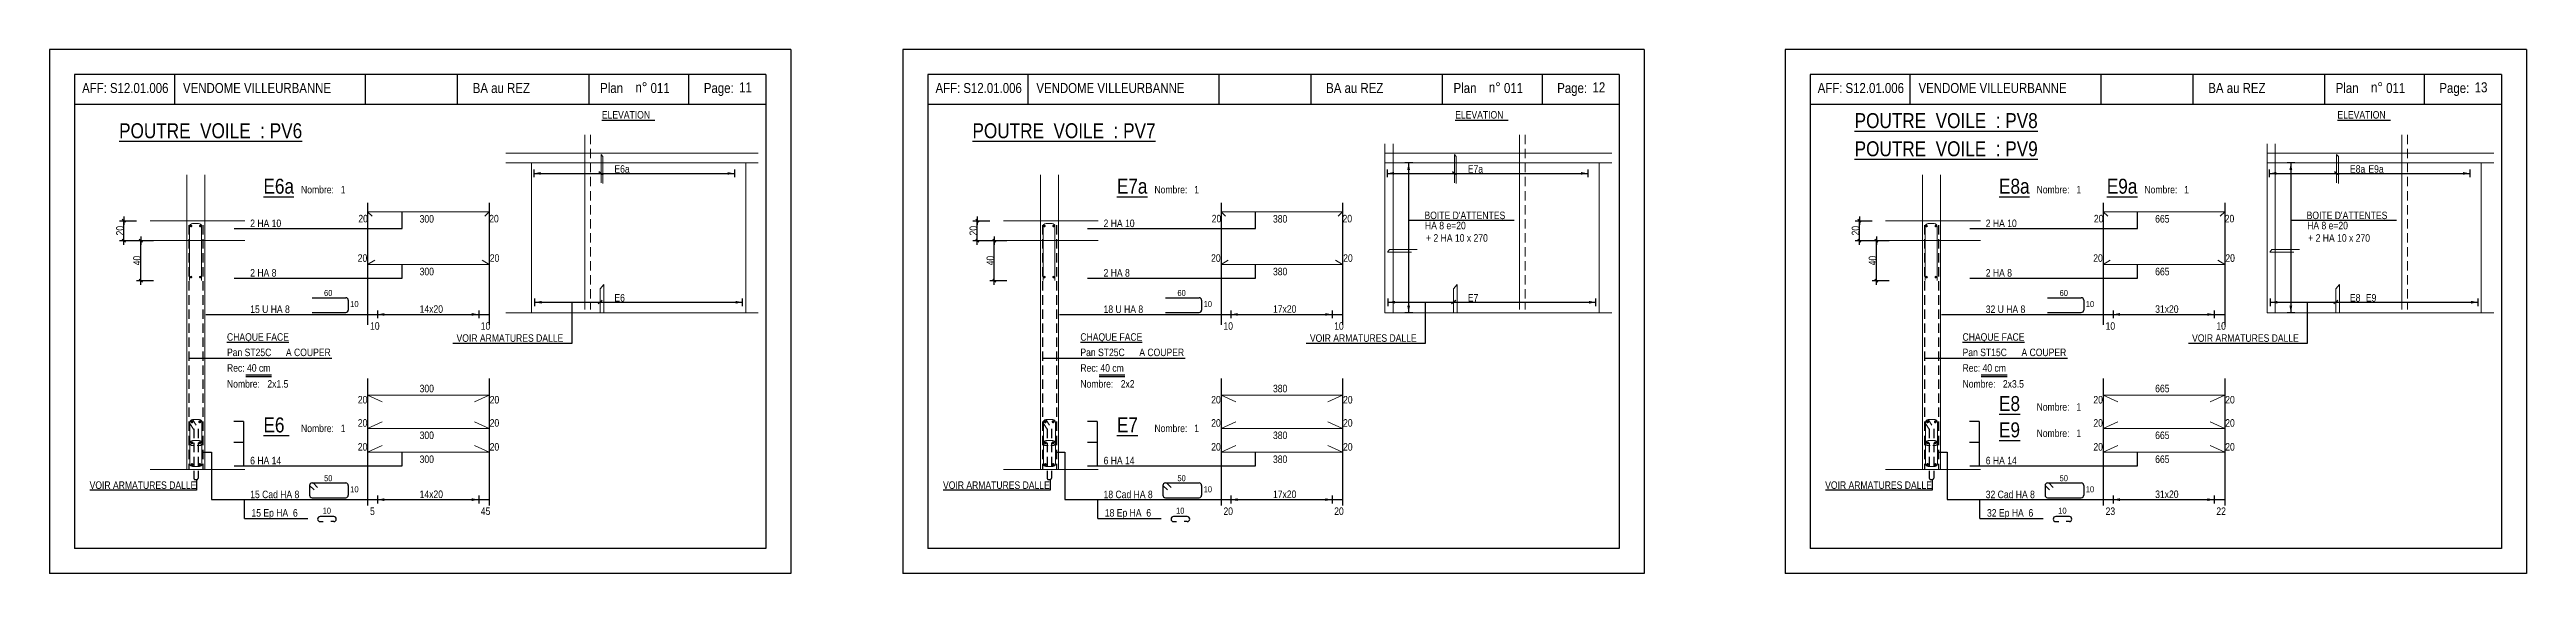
# Model space of a CAD drawing. Header units: metres. Extents: x -9927 to 45032, y -190416 to 12166.
# Drawn here: x 9207 to 14169, y -83951 to -82901 of the extents above; entities that cross this region are included whole.
import ezdxf
from ezdxf.enums import TextEntityAlignment as Align

# ---------------------------------------------------------------- set-up
doc = ezdxf.new("R2010")
doc.units = ezdxf.units.M
doc.header["$PDMODE"] = 65
doc.linetypes.add('CACHE2', pattern=[0.1875, 0.125, -0.0625])
for name, color, linetype in [('01_cote_gen', 4, 'Continuous'), ('01_fenetres', 171, 'Continuous'), ('01_linteaux', 3, 'Continuous'), ('01_sem', 42, 'Continuous'), ('01_texte', 230, 'Continuous'), ('AA_COTES', 2, 'Continuous')]:
    doc.layers.add(name, color=color, linetype=linetype)
doc.styles.add('STYLE2', font='ARIALN.TTF')
doc.dimstyles.new('JB25', dxfattribs={"dimscale": 0.1, "dimtxt": 150, "dimasz": 17, "dimexe": 0.1, "dimexo": 0.1, "dimgap": 0.09, "dimtad": 1, "dimdec": 1, "dimlfac": 0.5, "dimdsep": 46, "dimtxsty": 'STYLE2', "dimblk1": 'BOND_G', "dimblk2": 'BOND_D', "dimsah": 1, "dimcen": 1.5, "dimdle": 0.01, "dimse1": 1, "dimse2": 1, "dimclrd": 4, "dimclre": 2, "dimclrt": 5, "dimadec": 0, "dimazin": 0, "dimtfac": 2.333333, "dimtdec": 1, "dimtix": 1, "dimtmove": 2, "dimatfit": 3, "dimldrblk": 'BOND_G', "dimfxl": 1, "dimtolj": 1, "dimtzin": 0, "dimarcsym": 0})

# ---------------------------------------------------------------- blocks, each defined once
blk = doc.blocks.new('BOND_G')
at = {"layer": 'AA_COTES', "color": 0}
for p, q in [((5, 0), (-5, 0)), ((1.8, 1.8), (-1.8, -1.8)), ((0, -5), (0, 15))]:
    blk.add_line(p, q, dxfattribs=at)
blk = doc.blocks.new('BOND_D')
at = {"layer": 'AA_COTES', "color": 0}
for p, q in [((5, 0), (-5, 0)), ((-1.8, -1.8), (1.8, 1.8)), ((0, 5), (0, -15))]:
    blk.add_line(p, q, dxfattribs=at)
blk = doc.blocks.new('*D771')
at = {"layer": '01_cote_gen', "color": 4, "linetype": 'Continuous', "lineweight": -2, "transparency": 16777216}
blk.add_line((9390.3, -83361.8), (9390.3, -83285.2), dxfattribs=at)
at = {"layer": 'DEFPOINTS', "color": 0, "linetype": 'Continuous', "lineweight": 0, "transparency": 16777216}
for p in [(9390.3, -83283.5), (9464.6, -83283.5), (9470.1, -83363.5)]:
    blk.add_point(p, dxfattribs=at)
at = {"layer": '01_cote_gen', "color": 4, "linetype": 'Continuous', "lineweight": -2, "transparency": 16777216, "xscale": 1.7, "yscale": 1.7, "zscale": 1.7}
for name, p, rotation in [('BOND_D', (9390.3, -83283.5), 90), ('BOND_G', (9390.3, -83363.5), 270)]:
    blk.add_blockref(name, p, dxfattribs=dict(at, rotation=rotation))
at = {"layer": '01_cote_gen', "color": 5, "linetype": 'Continuous', "lineweight": 0, "transparency": 16777216, "insert": (9382.7, -83323.5), "char_height": 15, "attachment_point": 5, "rotation": 90, "style": 'STYLE2'}
blk.add_mtext('\\A1;40', dxfattribs=at)
blk = doc.blocks.new('*D772')
at = {"layer": '01_cote_gen', "color": 4, "linetype": 'Continuous', "lineweight": -2, "transparency": 16777216}
blk.add_line((9356.2, -83281.8), (9356.2, -83245.2), dxfattribs=at)
at = {"layer": 'DEFPOINTS', "color": 0, "linetype": 'Continuous', "lineweight": 0, "transparency": 16777216}
for p in [(9356.2, -83243.5), (9431.8, -83243.5), (9431.8, -83283.5)]:
    blk.add_point(p, dxfattribs=at)
at = {"layer": '01_cote_gen', "color": 4, "linetype": 'Continuous', "lineweight": -2, "transparency": 16777216, "xscale": 1.7, "yscale": 1.7, "zscale": 1.7}
for name, p, rotation in [('BOND_D', (9356.2, -83243.5), 90), ('BOND_G', (9356.2, -83283.5), 270)]:
    blk.add_blockref(name, p, dxfattribs=dict(at, rotation=rotation))
at = {"layer": '01_cote_gen', "color": 5, "linetype": 'Continuous', "lineweight": 0, "transparency": 16777216, "insert": (9348.6, -83263.5), "char_height": 15, "attachment_point": 5, "rotation": 90, "style": 'STYLE2'}
blk.add_mtext('\\A1;20', dxfattribs=at)
blk = doc.blocks.new('*D773')
at = {"layer": '01_cote_gen', "color": 4, "linetype": 'Continuous', "lineweight": -2, "transparency": 16777216}
blk.add_line((11099.7, -83361.8), (11099.7, -83285.2), dxfattribs=at)
at = {"layer": 'DEFPOINTS', "color": 0, "linetype": 'Continuous', "lineweight": 0, "transparency": 16777216}
for p in [(11099.7, -83283.5), (11174, -83283.5), (11179.5, -83363.5)]:
    blk.add_point(p, dxfattribs=at)
at = {"layer": '01_cote_gen', "color": 4, "linetype": 'Continuous', "lineweight": -2, "transparency": 16777216, "xscale": 1.7, "yscale": 1.7, "zscale": 1.7}
for name, p, rotation in [('BOND_D', (11099.7, -83283.5), 90), ('BOND_G', (11099.7, -83363.5), 270)]:
    blk.add_blockref(name, p, dxfattribs=dict(at, rotation=rotation))
at = {"layer": '01_cote_gen', "color": 5, "linetype": 'Continuous', "lineweight": 0, "transparency": 16777216, "insert": (11092, -83323.5), "char_height": 15, "attachment_point": 5, "rotation": 90, "style": 'STYLE2'}
blk.add_mtext('\\A1;40', dxfattribs=at)
blk = doc.blocks.new('*D774')
at = {"layer": '01_cote_gen', "color": 4, "linetype": 'Continuous', "lineweight": -2, "transparency": 16777216}
blk.add_line((11065.6, -83281.8), (11065.6, -83245.2), dxfattribs=at)
at = {"layer": 'DEFPOINTS', "color": 0, "linetype": 'Continuous', "lineweight": 0, "transparency": 16777216}
for p in [(11065.6, -83243.5), (11141.2, -83243.5), (11141.2, -83283.5)]:
    blk.add_point(p, dxfattribs=at)
at = {"layer": '01_cote_gen', "color": 4, "linetype": 'Continuous', "lineweight": -2, "transparency": 16777216, "xscale": 1.7, "yscale": 1.7, "zscale": 1.7}
for name, p, rotation in [('BOND_D', (11065.6, -83243.5), 90), ('BOND_G', (11065.6, -83283.5), 270)]:
    blk.add_blockref(name, p, dxfattribs=dict(at, rotation=rotation))
at = {"layer": '01_cote_gen', "color": 5, "linetype": 'Continuous', "lineweight": 0, "transparency": 16777216, "insert": (11057.9, -83263.5), "char_height": 15, "attachment_point": 5, "rotation": 90, "style": 'STYLE2'}
blk.add_mtext('\\A1;20', dxfattribs=at)
blk = doc.blocks.new('*D775')
at = {"layer": '01_cote_gen', "color": 4, "linetype": 'Continuous', "lineweight": -2, "transparency": 16777216}
blk.add_line((12866.7, -83361.8), (12866.7, -83285.2), dxfattribs=at)
at = {"layer": 'DEFPOINTS', "color": 0, "linetype": 'Continuous', "lineweight": 0, "transparency": 16777216}
for p in [(12866.7, -83283.5), (12941, -83283.5), (12946.5, -83363.5)]:
    blk.add_point(p, dxfattribs=at)
at = {"layer": '01_cote_gen', "color": 4, "linetype": 'Continuous', "lineweight": -2, "transparency": 16777216, "xscale": 1.7, "yscale": 1.7, "zscale": 1.7}
for name, p, rotation in [('BOND_D', (12866.7, -83283.5), 90), ('BOND_G', (12866.7, -83363.5), 270)]:
    blk.add_blockref(name, p, dxfattribs=dict(at, rotation=rotation))
at = {"layer": '01_cote_gen', "color": 5, "linetype": 'Continuous', "lineweight": 0, "transparency": 16777216, "insert": (12859.1, -83323.5), "char_height": 15, "attachment_point": 5, "rotation": 90, "style": 'STYLE2'}
blk.add_mtext('\\A1;40', dxfattribs=at)
blk = doc.blocks.new('*D776')
at = {"layer": '01_cote_gen', "color": 4, "linetype": 'Continuous', "lineweight": -2, "transparency": 16777216}
blk.add_line((12832.6, -83281.8), (12832.6, -83245.2), dxfattribs=at)
at = {"layer": 'DEFPOINTS', "color": 0, "linetype": 'Continuous', "lineweight": 0, "transparency": 16777216}
for p in [(12832.6, -83243.5), (12908.2, -83243.5), (12908.2, -83283.5)]:
    blk.add_point(p, dxfattribs=at)
at = {"layer": '01_cote_gen', "color": 4, "linetype": 'Continuous', "lineweight": -2, "transparency": 16777216, "xscale": 1.7, "yscale": 1.7, "zscale": 1.7}
for name, p, rotation in [('BOND_D', (12832.6, -83243.5), 90), ('BOND_G', (12832.6, -83283.5), 270)]:
    blk.add_blockref(name, p, dxfattribs=dict(at, rotation=rotation))
at = {"layer": '01_cote_gen', "color": 5, "linetype": 'Continuous', "lineweight": 0, "transparency": 16777216, "insert": (12825, -83263.5), "char_height": 15, "attachment_point": 5, "rotation": 90, "style": 'STYLE2'}
blk.add_mtext('\\A1;20', dxfattribs=at)

msp = doc.modelspace()

# ---------------------------------------------------------------- linework, layer by layer
at = {"layer": '01_cote_gen', "color": 5, "linetype": 'Continuous', "lineweight": 0}
for p, q in [((10279.55, -83071.55), (10279.55, -83421.34)), ((12152.13, -83071.55), (12152.13, -83421.34)), ((13919.16, -83071.55), (13919.16, -83421.34))]:
    msp.add_line(p, q, dxfattribs=at)
at = {"layer": '01_cote_gen', "color": 5, "linetype": 'CACHE2', "lineweight": 0, "ltscale": 150}
for p, q in [((10290.7, -83071.55), (10290.7, -83421.82)), ((12163.28, -83071.55), (12163.28, -83421.82)), ((13930.31, -83071.55), (13930.31, -83421.82))]:
    msp.add_line(p, q, dxfattribs=at)
at = {"layer": '01_fenetres', "ltscale": 30}
for p, q in [((9257.44, -82950.51), (9257.44, -83900.51)), ((10642.44, -82950.51), (9257.44, -82950.51)), ((9457.44, -82950.51), (9457.44, -83010.51)), ((9839.94, -82950.51), (9839.94, -83010.51)), ((10024.2, -82950.51), (10024.2, -83010.51)), ((10288.3, -83010.51), (10288.3, -82950.51)), ((10488.3, -83010.51), (10488.3, -82950.51)), ((10642.44, -82950.51), (10642.44, -83900.51)), ((10966.81, -82950.51), (10966.81, -83900.51)), ((12351.81, -82950.51), (10966.81, -82950.51)), ((11166.81, -82950.51), (11166.81, -83010.51)), ((11549.31, -82950.51), (11549.31, -83010.51)), ((11733.57, -82950.51), (11733.57, -83010.51)), ((11997.68, -83010.51), (11997.68, -82950.51)), ((12197.68, -83010.51), (12197.68, -82950.51)), ((12351.81, -82950.51), (12351.81, -83900.51)), ((12733.84, -82950.51), (12733.84, -83900.51)), ((14118.84, -82950.51), (12733.84, -82950.51)), ((12933.84, -82950.51), (12933.84, -83010.51)), ((13316.34, -82950.51), (13316.34, -83010.51)), ((13500.6, -82950.51), (13500.6, -83010.51)), ((13764.71, -83010.51), (13764.71, -82950.51)), ((13964.71, -83010.51), (13964.71, -82950.51)), ((14118.84, -82950.51), (14118.84, -83900.51)), ((10642.44, -83010.51), (9257.44, -83010.51)), ((12351.81, -83010.51), (10966.81, -83010.51)), ((14118.84, -83010.51), (12733.84, -83010.51)), ((10642.44, -83900.51), (9257.44, -83900.51)), ((12351.81, -83900.51), (10966.81, -83900.51)), ((14118.84, -83900.51), (12733.84, -83900.51))]:
    msp.add_line(p, q, dxfattribs=at)
at = {"layer": '01_linteaux', "linetype": 'Continuous'}
for p, q in [((9733.22, -83397.94), (9800.8, -83397.94)), ((11442.59, -83397.94), (11510.18, -83397.94)), ((13209.62, -83397.94), (13277.21, -83397.94)), ((9733.22, -83427.56), (9800.8, -83427.56)), ((9805.8, -83402.94), (9805.8, -83422.56)), ((11442.59, -83427.56), (11510.18, -83427.56)), ((11515.18, -83402.94), (11515.18, -83422.56)), ((13209.62, -83427.56), (13277.21, -83427.56)), ((13282.21, -83402.94), (13282.21, -83422.56)), ((9728.22, -83774.08), (9728.22, -83793.69)), ((9728.22, -83774.08), (9737.22, -83783.07)), ((9733.22, -83769.08), (9800.8, -83769.08)), ((9735.41, -83769.08), (9744.42, -83778.07)), ((9805.8, -83774.08), (9805.8, -83793.69)), ((11437.59, -83774.08), (11437.59, -83793.69)), ((11437.59, -83774.08), (11446.6, -83783.07)), ((11442.59, -83769.08), (11510.18, -83769.08)), ((11444.79, -83769.08), (11453.79, -83778.07)), ((11515.18, -83774.08), (11515.18, -83793.69)), ((13204.62, -83774.08), (13204.62, -83793.69)), ((13204.62, -83774.08), (13213.63, -83783.07)), ((13209.62, -83769.08), (13277.21, -83769.08)), ((13211.82, -83769.08), (13220.82, -83778.07)), ((13282.21, -83774.08), (13282.21, -83793.69)), ((9733.22, -83798.69), (9800.8, -83798.69)), ((9776.84, -83836.49), (9749.45, -83836.49)), ((9749.45, -83846.49), (9755.49, -83846.49)), ((9776.84, -83846.49), (9770.65, -83846.49)), ((11442.59, -83798.69), (11510.18, -83798.69)), ((11486.22, -83836.49), (11458.82, -83836.49)), ((11458.82, -83846.49), (11464.86, -83846.49)), ((11486.22, -83846.49), (11480.03, -83846.49)), ((13209.62, -83798.69), (13277.21, -83798.69)), ((13253.25, -83836.49), (13225.85, -83836.49)), ((13225.85, -83846.49), (13231.89, -83846.49)), ((13253.25, -83846.49), (13247.06, -83846.49))]:
    msp.add_line(p, q, dxfattribs=at)
for centre, start, end in [((9800.8, -83402.94), 0, 90), ((11510.18, -83402.94), 0, 90), ((13277.21, -83402.94), 0, 90), ((9800.8, -83422.56), 270, 0), ((11510.18, -83422.56), 270, 0), ((13277.21, -83422.56), 270, 0), ((9733.22, -83774.08), 90, 180), ((9733.22, -83793.69), 180, 270), ((9800.8, -83774.08), 0, 90), ((9800.8, -83793.69), 270, 0), ((11442.59, -83774.08), 90, 180), ((11442.59, -83793.69), 180, 270), ((11510.18, -83774.08), 0, 90), ((11510.18, -83793.69), 270, 0), ((13209.62, -83774.08), 90, 180), ((13209.62, -83793.69), 180, 270), ((13277.21, -83774.08), 0, 90), ((13277.21, -83793.69), 270, 0), ((9749.45, -83841.49), 90, 180), ((9749.45, -83841.49), 180, 270), ((9776.84, -83841.49), 0, 90), ((9776.84, -83841.49), 270, 0), ((11458.82, -83841.49), 90, 180), ((11458.82, -83841.49), 180, 270), ((11486.22, -83841.49), 0, 90), ((11486.22, -83841.49), 270, 0), ((13225.85, -83841.49), 90, 180), ((13225.85, -83841.49), 180, 270), ((13253.25, -83841.49), 0, 90), ((13253.25, -83841.49), 270, 0)]:
    msp.add_arc(centre, 5, start, end, dxfattribs=at)
at = {"layer": '01_sem', "color": 2, "lineweight": 0, "ltscale": 7}
for p, q in [((11882.43, -83089.48), (11882.43, -83427.89)), ((11898.55, -83089.48), (11898.55, -83427.89)), ((13649.46, -83089.48), (13649.46, -83427.89)), ((13665.58, -83089.48), (13665.58, -83427.89)), ((9482.76, -83151.33), (9482.76, -83742.18)), ((9518.76, -83151.33), (9518.76, -83742.18)), ((10121.15, -83107.89), (10627.09, -83107.89)), ((10121.15, -83127.89), (10627.09, -83127.89)), ((10173.05, -83127.89), (10173.05, -83427.89)), ((10312.15, -83110.98), (10312.15, -83167.64)), ((10312.15, -83110.98), (10315.69, -83115.21)), ((10315.69, -83115.21), (10315.69, -83169.13)), ((10602, -83127.89), (10602, -83427.89)), ((11192.14, -83151.33), (11192.14, -83742.18)), ((11228.14, -83151.33), (11228.14, -83742.18)), ((11882.41, -83107.89), (12336.47, -83107.89)), ((11882.41, -83127.89), (12336.47, -83127.89)), ((12021.53, -83110.98), (12021.53, -83167.64)), ((12021.53, -83110.98), (12025.07, -83115.21)), ((12025.07, -83115.21), (12025.07, -83169.13)), ((12311.38, -83127.89), (12311.38, -83427.89)), ((12959.17, -83151.33), (12959.17, -83742.18)), ((12995.17, -83151.33), (12995.17, -83742.18)), ((13649.44, -83107.89), (14103.5, -83107.89)), ((13649.44, -83127.89), (14103.5, -83127.89)), ((13788.56, -83110.98), (13788.56, -83167.64)), ((13788.56, -83110.98), (13792.1, -83115.21)), ((13792.1, -83115.21), (13792.1, -83169.13)), ((14078.41, -83127.89), (14078.41, -83427.89)), ((9408.72, -83243.5), (9598.71, -83243.5)), ((9506.05, -83249.11), (9494.05, -83249.11)), ((9844.64, -83225.87), (10088.12, -83225.87)), ((9844.64, -83225.87), (9853.67, -83234.78)), ((10088.12, -83225.87), (10079.1, -83234.78)), ((11118.09, -83243.5), (11308.08, -83243.5)), ((11215.42, -83249.11), (11203.42, -83249.11)), ((11554.02, -83225.87), (11797.5, -83225.87)), ((11554.02, -83225.87), (11563.05, -83234.78)), ((11797.5, -83225.87), (11788.47, -83234.78)), ((12885.12, -83243.5), (13075.11, -83243.5)), ((12982.45, -83249.11), (12970.45, -83249.11)), ((13321.05, -83225.87), (13564.53, -83225.87)), ((13321.05, -83225.87), (13330.08, -83234.78)), ((13564.53, -83225.87), (13555.5, -83234.78)), ((9408.72, -83283.5), (9598.71, -83283.5)), ((9488.05, -83255.11), (9488.05, -83363.5)), ((9512.05, -83255.11), (9512.05, -83363.5)), ((11118.09, -83283.5), (11308.08, -83283.5)), ((11197.42, -83255.11), (11197.42, -83363.5)), ((11221.42, -83255.11), (11221.42, -83363.5)), ((11891.61, -83301.28), (11887.71, -83306.58)), ((11891.61, -83301.28), (11947.04, -83301.28)), ((12885.12, -83283.5), (13075.11, -83283.5)), ((12964.45, -83255.11), (12964.45, -83363.5)), ((12988.45, -83255.11), (12988.45, -83363.5)), ((13658.64, -83301.28), (13654.74, -83306.58)), ((13658.64, -83301.28), (13714.07, -83301.28)), ((9844.64, -83331.46), (9858.71, -83322.78)), ((9844.64, -83331.46), (10088.12, -83331.46)), ((10088.12, -83331.46), (10074.05, -83322.78)), ((11554.02, -83331.46), (11568.09, -83322.78)), ((11554.02, -83331.46), (11797.5, -83331.46)), ((11797.5, -83331.46), (11783.43, -83322.78)), ((11887.71, -83306.58), (11935.59, -83306.58)), ((13321.05, -83331.46), (13335.12, -83322.78)), ((13321.05, -83331.46), (13564.53, -83331.46)), ((13564.53, -83331.46), (13550.46, -83322.78)), ((13654.74, -83306.58), (13702.62, -83306.58)), ((10310.49, -83380.4), (10317.77, -83371.69)), ((10310.49, -83427.44), (10310.49, -83380.4)), ((10317.77, -83427.89), (10317.77, -83371.69)), ((12019.87, -83380.4), (12027.14, -83371.69)), ((12019.87, -83427.44), (12019.87, -83380.4)), ((12027.14, -83427.89), (12027.14, -83371.69)), ((13786.9, -83380.4), (13794.17, -83371.69)), ((13786.9, -83427.44), (13786.9, -83380.4)), ((13794.17, -83427.89), (13794.17, -83371.69)), ((10121.15, -83427.89), (10627.09, -83427.89)), ((11882.41, -83427.89), (12336.47, -83427.89)), ((13649.44, -83427.89), (14103.5, -83427.89)), ((9844.64, -83593.11), (10088.12, -83593.11)), ((9844.64, -83593.11), (9873.97, -83606.45)), ((10088.12, -83593.11), (10058.8, -83606.45)), ((11554.02, -83593.11), (11797.5, -83593.11)), ((11554.02, -83593.11), (11583.34, -83606.45)), ((11797.5, -83593.11), (11768.17, -83606.45)), ((13321.05, -83593.11), (13564.53, -83593.11)), ((13321.05, -83593.11), (13350.37, -83606.45)), ((13564.53, -83593.11), (13535.2, -83606.45)), ((9488.76, -83647.18), (9488.76, -83731.18)), ((9493.76, -83642.18), (9507.76, -83642.18)), ((9493.76, -83642.18), (9501.12, -83653.38)), ((9512.76, -83647.18), (9512.76, -83731.18)), ((9844.64, -83659.67), (9873.97, -83646.33)), ((10088.12, -83659.67), (10058.8, -83646.33)), ((11198.14, -83647.18), (11198.14, -83731.18)), ((11203.14, -83642.18), (11217.14, -83642.18)), ((11203.14, -83642.18), (11210.49, -83653.38)), ((11222.14, -83647.18), (11222.14, -83731.18)), ((11554.02, -83659.67), (11583.34, -83646.33)), ((11797.5, -83659.67), (11768.17, -83646.33)), ((12965.17, -83647.18), (12965.17, -83731.18)), ((12970.17, -83642.18), (12984.17, -83642.18)), ((12970.17, -83642.18), (12977.52, -83653.38)), ((12989.17, -83647.18), (12989.17, -83731.18)), ((13321.05, -83659.67), (13350.37, -83646.33)), ((13564.53, -83659.67), (13535.2, -83646.33)), ((9488.76, -83649.96), (9496.12, -83661.16)), ((9493.76, -83684.21), (9507.76, -83684.21)), ((9493.76, -83694.21), (9498.11, -83694.21)), ((9507.76, -83694.21), (9503.42, -83694.21)), ((9844.64, -83659.67), (10088.12, -83659.67)), ((9844.64, -83707.59), (9873.97, -83694.25)), ((10088.12, -83707.59), (10058.8, -83694.25)), ((11198.14, -83649.96), (11205.49, -83661.16)), ((11203.14, -83684.21), (11217.14, -83684.21)), ((11203.14, -83694.21), (11207.48, -83694.21)), ((11217.14, -83694.21), (11212.8, -83694.21)), ((11554.02, -83659.67), (11797.5, -83659.67)), ((11554.02, -83707.59), (11583.34, -83694.25)), ((11797.5, -83707.59), (11768.17, -83694.25)), ((12965.17, -83649.96), (12972.52, -83661.16)), ((12970.17, -83684.21), (12984.17, -83684.21)), ((12970.17, -83694.21), (12974.51, -83694.21)), ((12984.17, -83694.21), (12979.83, -83694.21)), ((13321.05, -83659.67), (13564.53, -83659.67)), ((13321.05, -83707.59), (13350.37, -83694.25)), ((13564.53, -83707.59), (13535.2, -83694.25)), ((9408.72, -83742.18), (9598.71, -83742.18)), ((9425.35, -83742.18), (9577.64, -83742.18)), ((9493.76, -83736.18), (9507.76, -83736.18)), ((9844.64, -83707.59), (10088.12, -83707.59)), ((11118.09, -83742.18), (11308.08, -83742.18)), ((11134.72, -83742.18), (11287.02, -83742.18)), ((11203.14, -83736.18), (11217.14, -83736.18)), ((11554.02, -83707.59), (11797.5, -83707.59)), ((12885.12, -83742.18), (13075.11, -83742.18)), ((12901.75, -83742.18), (13054.05, -83742.18)), ((12970.17, -83736.18), (12984.17, -83736.18)), ((13321.05, -83707.59), (13564.53, -83707.59))]:
    msp.add_line(p, q, dxfattribs=at)
at = {"layer": '01_sem', "color": 2, "lineweight": 0, "ltscale": 7, "flags": 128}
for points, const_width in [([(9490.88, -83252.99, -1), (9490.88, -83255.49, -1)], 2.5), ([(9509.22, -83252.99, 1), (9509.22, -83255.49, 1)], 2.5), ([(11200.25, -83252.99, -1), (11200.25, -83255.49, -1)], 2.5), ([(11218.59, -83252.99, 1), (11218.59, -83255.49, 1)], 2.5), ([(12967.28, -83252.99, -1), (12967.28, -83255.49, -1)], 2.5), ([(12985.62, -83252.99, 1), (12985.62, -83255.49, 1)], 2.5), ([(9490.88, -83355.27, -1), (9490.88, -83357.77, -1)], 2.5), ([(9509.22, -83355.27, 1), (9509.22, -83357.77, 1)], 2.5), ([(11200.25, -83355.27, -1), (11200.25, -83357.77, -1)], 2.5), ([(11218.59, -83355.27, 1), (11218.59, -83357.77, 1)], 2.5), ([(12967.28, -83355.27, -1), (12967.28, -83357.77, -1)], 2.5), ([(12985.62, -83355.27, 1), (12985.62, -83357.77, 1)], 2.5), ([(9491.28, -83646.49, 1), (9494.28, -83646.49, 1)], 3), ([(9506.92, -83646.49, 1), (9509.92, -83646.49, 1)], 3), ([(11200.66, -83646.49, 1), (11203.66, -83646.49, 1)], 3), ([(11216.3, -83646.49, 1), (11219.3, -83646.49, 1)], 3), ([(12967.69, -83646.49, 1), (12970.69, -83646.49, 1)], 3), ([(12983.33, -83646.49, 1), (12986.33, -83646.49, 1)], 3), ([(9491.28, -83688.52, 1), (9494.28, -83688.52, 1)], 3), ([(9506.92, -83688.52, 1), (9509.92, -83688.52, 1)], 3), ([(11200.66, -83688.52, 1), (11203.66, -83688.52, 1)], 3), ([(11216.3, -83688.52, 1), (11219.3, -83688.52, 1)], 3), ([(12967.69, -83688.52, 1), (12970.69, -83688.52, 1)], 3), ([(12983.33, -83688.52, 1), (12986.33, -83688.52, 1)], 3), ([(9491.28, -83732.33, 1), (9494.28, -83732.33, 1)], 3), ([(9506.92, -83732.33, 1), (9509.92, -83732.33, 1)], 3), ([(11200.66, -83732.33, 1), (11203.66, -83732.33, 1)], 3), ([(11216.3, -83732.33, 1), (11219.3, -83732.33, 1)], 3), ([(12967.69, -83732.33, 1), (12970.69, -83732.33, 1)], 3), ([(12983.33, -83732.33, 1), (12986.33, -83732.33, 1)], 3)]:
    msp.add_lwpolyline(points, format="xyb", close=True, dxfattribs=dict(at, const_width=const_width))
at = {"layer": '01_sem', "color": 2, "lineweight": 0, "ltscale": 7}
for centre, radius, start, end in [((9494.05, -83255.11), 6, 90, 180), ((9506.05, -83255.11), 6, 0, 90), ((11203.42, -83255.11), 6, 90, 180), ((11215.42, -83255.11), 6, 0, 90), ((12970.45, -83255.11), 6, 90, 180), ((12982.45, -83255.11), 6, 0, 90), ((9493.76, -83647.18), 5, 90, 180), ((9507.76, -83647.18), 5, 0, 90), ((11203.14, -83647.18), 5, 90, 180), ((11217.14, -83647.18), 5, 0, 90), ((12970.17, -83647.18), 5, 90, 180), ((12984.17, -83647.18), 5, 0, 90), ((9493.76, -83689.21), 5, 90, 180), ((9493.76, -83689.21), 5, 180, 270), ((9507.76, -83689.21), 5, 0, 90), ((9507.76, -83689.21), 5, 270, 0), ((11203.14, -83689.21), 5, 90, 180), ((11203.14, -83689.21), 5, 180, 270), ((11217.14, -83689.21), 5, 0, 90), ((11217.14, -83689.21), 5, 270, 0), ((12970.17, -83689.21), 5, 90, 180), ((12970.17, -83689.21), 5, 180, 270), ((12984.17, -83689.21), 5, 0, 90), ((12984.17, -83689.21), 5, 270, 0), ((9493.76, -83731.18), 5, 180, 270), ((9507.76, -83731.18), 5, 270, 0), ((11203.14, -83731.18), 5, 180, 270), ((11217.14, -83731.18), 5, 270, 0), ((12970.17, -83731.18), 5, 180, 270), ((12984.17, -83731.18), 5, 270, 0)]:
    msp.add_arc(centre, radius, start, end, dxfattribs=at)
at = {"layer": '01_texte', "ltscale": 30}
for p, q in [((9207.44, -82900.51), (9207.44, -83950.51)), ((10692.44, -82900.51), (9207.44, -82900.51)), ((10692.44, -82900.51), (10692.44, -83950.51)), ((10916.81, -82900.51), (10916.81, -83950.51)), ((12401.81, -82900.51), (10916.81, -82900.51)), ((12401.81, -82900.51), (12401.81, -83950.51)), ((12683.84, -82900.51), (12683.84, -83950.51)), ((14168.84, -82900.51), (12683.84, -82900.51)), ((14168.84, -82900.51), (14168.84, -83950.51)), ((10177.32, -83140.74), (10177.32, -83156.38)), ((10177.32, -83148.8), (10579.26, -83148.8)), ((10316.29, -83152.11), (10308.02, -83145.49)), ((10579.26, -83140.74), (10579.26, -83156.38)), ((11886.69, -83140.74), (11886.69, -83156.38)), ((11886.69, -83148.8), (12288.63, -83148.8)), ((11937.9, -83127.89), (11922.26, -83127.89)), ((11929.84, -83127.89), (11929.84, -83427.89)), ((12025.67, -83152.11), (12017.39, -83145.49)), ((12288.63, -83140.74), (12288.63, -83156.38)), ((13653.72, -83140.74), (13653.72, -83156.38)), ((13653.72, -83148.8), (14055.66, -83148.8)), ((13704.93, -83127.89), (13689.29, -83127.89)), ((13696.87, -83127.89), (13696.87, -83427.89)), ((13792.7, -83152.11), (13784.42, -83145.49)), ((14055.66, -83140.74), (14055.66, -83156.38)), ((9844.64, -83207.93), (9844.64, -83452.56)), ((9913.65, -83259.28), (9913.65, -83225.87)), ((10088.12, -83207.93), (10088.12, -83452.56)), ((11554.02, -83207.93), (11554.02, -83452.56)), ((11623.03, -83259.28), (11623.03, -83225.87)), ((11797.5, -83207.93), (11797.5, -83452.56)), ((13321.05, -83207.93), (13321.05, -83452.56)), ((13390.06, -83259.28), (13390.06, -83225.87)), ((13564.53, -83207.93), (13564.53, -83452.56)), ((9577.24, -83259.28), (9913.65, -83259.28)), ((11286.62, -83259.28), (11623.03, -83259.28)), ((13053.65, -83259.28), (13390.06, -83259.28)), ((9913.65, -83358.56), (9913.65, -83331.46)), ((11623.03, -83358.56), (11623.03, -83331.46)), ((13390.06, -83358.56), (13390.06, -83331.46)), ((9577.24, -83358.56), (9913.65, -83358.56)), ((10179.6, -83415.05), (10179.6, -83399.41)), ((10595.48, -83415.05), (10595.48, -83399.41)), ((11286.62, -83358.56), (11623.03, -83358.56)), ((11888.97, -83415.05), (11888.97, -83399.41)), ((12304.85, -83415.05), (12304.85, -83399.41)), ((13053.65, -83358.56), (13390.06, -83358.56)), ((13656, -83415.05), (13656, -83399.41)), ((14071.88, -83415.05), (14071.88, -83399.41)), ((9520.82, -83431.41), (10088.12, -83431.41)), ((9864.36, -83423.35), (9864.36, -83438.99)), ((10067.03, -83423.35), (10067.03, -83438.99)), ((10179.6, -83406.99), (10595.48, -83406.99)), ((10253.97, -83489.29), (10253.97, -83406.99)), ((10314.63, -83403.68), (10306.36, -83410.3)), ((11230.19, -83431.41), (11797.5, -83431.41)), ((11573.73, -83423.35), (11573.73, -83438.99)), ((11776.41, -83423.35), (11776.41, -83438.99)), ((11888.97, -83406.99), (12304.85, -83406.99)), ((11937.9, -83427.89), (11922.26, -83427.89)), ((11963.35, -83489.29), (11963.35, -83406.99)), ((12024, -83403.68), (12015.73, -83410.3)), ((12997.22, -83431.41), (13564.53, -83431.41)), ((13340.76, -83423.35), (13340.76, -83438.99)), ((13543.44, -83423.35), (13543.44, -83438.99)), ((13656, -83406.99), (14071.88, -83406.99)), ((13704.93, -83427.89), (13689.29, -83427.89)), ((13730.38, -83489.29), (13730.38, -83406.99)), ((13791.03, -83403.68), (13782.76, -83410.3)), ((10015.17, -83489.29), (10253.97, -83489.29)), ((11724.55, -83489.29), (11963.35, -83489.29)), ((13491.58, -83489.29), (13730.38, -83489.29)), ((9844.64, -83559.49), (9844.64, -83814.11)), ((10088.12, -83559.49), (10088.12, -83814.11)), ((11554.02, -83559.49), (11554.02, -83814.11)), ((11797.5, -83559.49), (11797.5, -83814.11)), ((13321.05, -83559.49), (13321.05, -83814.11)), ((13564.53, -83559.49), (13564.53, -83814.11)), ((9596.24, -83645.82), (9576.84, -83645.82)), ((9596.24, -83645.82), (9596.24, -83734.69)), ((11305.61, -83645.82), (11286.21, -83645.82)), ((11305.61, -83645.82), (11305.61, -83734.69)), ((13072.64, -83645.82), (13053.24, -83645.82)), ((13072.64, -83645.82), (13072.64, -83734.69)), ((9596.24, -83688.21), (9576.84, -83688.21)), ((11305.61, -83688.21), (11286.21, -83688.21)), ((13072.64, -83688.21), (13053.24, -83688.21)), ((9512.76, -83707.15), (9531.93, -83707.15)), ((9531.93, -83707.15), (9531.93, -83802.55)), ((9577.24, -83734.69), (9913.65, -83734.69)), ((9913.65, -83734.69), (9913.65, -83707.59)), ((11222.14, -83707.15), (11241.31, -83707.15)), ((11241.31, -83707.15), (11241.31, -83802.55)), ((11286.62, -83734.69), (11623.03, -83734.69)), ((11623.03, -83734.69), (11623.03, -83707.59)), ((12989.17, -83707.15), (13008.34, -83707.15)), ((13008.34, -83707.15), (13008.34, -83802.55)), ((13053.65, -83734.69), (13390.06, -83734.69)), ((13390.06, -83734.69), (13390.06, -83707.59)), ((9502.06, -83783.46), (9288.27, -83783.46)), ((9502.06, -83762.24), (9502.06, -83783.46)), ((9502.06, -83762.24), (9502.06, -83783.46)), ((9864.36, -83794.49), (9864.36, -83810.13)), ((10067.03, -83794.49), (10067.03, -83810.13)), ((11211.44, -83783.46), (10997.64, -83783.46)), ((11211.44, -83762.24), (11211.44, -83783.46)), ((11211.44, -83762.24), (11211.44, -83783.46)), ((11573.73, -83794.49), (11573.73, -83810.13)), ((11776.41, -83794.49), (11776.41, -83810.13)), ((12978.47, -83783.46), (12764.67, -83783.46)), ((12978.47, -83762.24), (12978.47, -83783.46)), ((12978.47, -83762.24), (12978.47, -83783.46)), ((13340.76, -83794.49), (13340.76, -83810.13)), ((13543.44, -83794.49), (13543.44, -83810.13)), ((9531.93, -83802.55), (10088.12, -83802.55)), ((9597.69, -83840.04), (9597.69, -83802.55)), ((9597.69, -83840.04), (9724.53, -83840.04)), ((11241.31, -83802.55), (11797.5, -83802.55)), ((11307.06, -83840.04), (11307.06, -83802.55)), ((11307.06, -83840.04), (11433.91, -83840.04)), ((13008.34, -83802.55), (13564.53, -83802.55)), ((13074.09, -83840.04), (13074.09, -83802.55)), ((13074.09, -83840.04), (13200.94, -83840.04)), ((10692.44, -83950.51), (9207.44, -83950.51)), ((12401.81, -83950.51), (10916.81, -83950.51)), ((14168.84, -83950.51), (12683.84, -83950.51))]:
    msp.add_line(p, q, dxfattribs=at)
at = {"layer": '01_texte'}
for p, q in [((11929.84, -83242.37), (12141.24, -83242.37)), ((13696.87, -83242.37), (13908.27, -83242.37)), ((9486.76, -83518.99), (9772.78, -83518.99)), ((11196.14, -83518.99), (11482.16, -83518.99)), ((12963.17, -83518.99), (13249.19, -83518.99)), ((9652.24, -83553.18), (9600.48, -83553.18)), ((9652.24, -83556.48), (9600.48, -83556.48)), ((11361.62, -83553.18), (11309.86, -83553.18)), ((11361.62, -83556.48), (11309.86, -83556.48)), ((13128.65, -83553.18), (13076.89, -83553.18)), ((13128.65, -83556.48), (13076.89, -83556.48))]:
    msp.add_line(p, q, dxfattribs=at)
at = {"layer": '01_texte', "linetype": 'CACHE2', "ltscale": 150}
for p, q in [((9486.76, -83252.48), (9486.76, -83742.18)), ((9514.76, -83252.48), (9514.76, -83742.18)), ((11196.14, -83252.48), (11196.14, -83742.18)), ((11224.14, -83252.48), (11224.14, -83742.18)), ((12963.17, -83252.48), (12963.17, -83742.18)), ((12991.17, -83252.48), (12991.17, -83742.18)), ((9496.23, -83660.4), (9496.23, -83759.24)), ((9505.06, -83660.4), (9505.06, -83759.24)), ((11205.6, -83660.4), (11205.6, -83759.24)), ((11214.44, -83660.4), (11214.44, -83759.24)), ((12972.63, -83660.4), (12972.63, -83759.24)), ((12981.47, -83660.4), (12981.47, -83759.24)), ((9499.23, -83762.24), (9502.06, -83762.24)), ((11208.6, -83762.24), (11211.44, -83762.24)), ((12975.63, -83762.24), (12978.47, -83762.24))]:
    msp.add_line(p, q, dxfattribs=at)
for centre, start, end in [((9499.23, -83759.24), 180, 270), ((9502.06, -83759.24), 270, 0), ((11208.6, -83759.24), 180, 270), ((11211.44, -83759.24), 270, 0), ((12975.63, -83759.24), 180, 270), ((12978.47, -83759.24), 270, 0)]:
    msp.add_arc(centre, 3, start, end, dxfattribs=at)
at = {"layer": '01_texte', "ltscale": 30}
for points in [[(10177.32, -83148.8), (10191.14, -83146.04), (10191.14, -83148.8)], [(10177.32, -83148.8), (10191.14, -83151.55), (10191.14, -83148.8)], [(10579.26, -83148.8), (10565.44, -83146.04), (10565.44, -83148.8)], [(10579.26, -83148.8), (10565.44, -83151.55), (10565.44, -83148.8)], [(11886.69, -83148.8), (11900.52, -83146.04), (11900.52, -83148.8)], [(11886.69, -83148.8), (11900.52, -83151.55), (11900.52, -83148.8)], [(11929.84, -83127.89), (11927.08, -83141.72), (11929.84, -83141.72)], [(11929.84, -83127.89), (11932.59, -83141.72), (11929.84, -83141.72)], [(12288.63, -83148.8), (12274.81, -83146.04), (12274.81, -83148.8)], [(12288.63, -83148.8), (12274.81, -83151.55), (12274.81, -83148.8)], [(13653.72, -83148.8), (13667.55, -83146.04), (13667.55, -83148.8)], [(13653.72, -83148.8), (13667.55, -83151.55), (13667.55, -83148.8)], [(13696.87, -83127.89), (13694.11, -83141.72), (13696.87, -83141.72)], [(13696.87, -83127.89), (13699.62, -83141.72), (13696.87, -83141.72)], [(14055.66, -83148.8), (14041.84, -83146.04), (14041.84, -83148.8)], [(14055.66, -83148.8), (14041.84, -83151.55), (14041.84, -83148.8)], [(9864.36, -83431.41), (9878.18, -83428.66), (9878.18, -83431.41)], [(9864.36, -83431.41), (9878.18, -83434.17), (9878.18, -83431.41)], [(10067.03, -83431.41), (10053.21, -83428.66), (10053.21, -83431.41)], [(10067.03, -83431.41), (10053.21, -83434.17), (10053.21, -83431.41)], [(10179.6, -83406.99), (10193.42, -83404.24), (10193.42, -83406.99)], [(10179.6, -83406.99), (10193.42, -83409.74), (10193.42, -83406.99)], [(10595.48, -83406.99), (10581.65, -83404.24), (10581.65, -83406.99)], [(10595.48, -83406.99), (10581.65, -83409.74), (10581.65, -83406.99)], [(11573.73, -83431.41), (11587.56, -83428.66), (11587.56, -83431.41)], [(11573.73, -83431.41), (11587.56, -83434.17), (11587.56, -83431.41)], [(11776.41, -83431.41), (11762.59, -83428.66), (11762.59, -83431.41)], [(11776.41, -83431.41), (11762.59, -83434.17), (11762.59, -83431.41)], [(11888.97, -83406.99), (11902.79, -83404.24), (11902.79, -83406.99)], [(11888.97, -83406.99), (11902.79, -83409.74), (11902.79, -83406.99)], [(11929.84, -83427.89), (11927.08, -83414.07), (11929.84, -83414.07)], [(11929.84, -83427.89), (11932.59, -83414.07), (11929.84, -83414.07)], [(12304.85, -83406.99), (12291.03, -83404.24), (12291.03, -83406.99)], [(12304.85, -83406.99), (12291.03, -83409.74), (12291.03, -83406.99)], [(13340.76, -83431.41), (13354.59, -83428.66), (13354.59, -83431.41)], [(13340.76, -83431.41), (13354.59, -83434.17), (13354.59, -83431.41)], [(13543.44, -83431.41), (13529.62, -83428.66), (13529.62, -83431.41)], [(13543.44, -83431.41), (13529.62, -83434.17), (13529.62, -83431.41)], [(13656, -83406.99), (13669.82, -83404.24), (13669.82, -83406.99)], [(13656, -83406.99), (13669.82, -83409.74), (13669.82, -83406.99)], [(13696.87, -83427.89), (13694.11, -83414.07), (13696.87, -83414.07)], [(13696.87, -83427.89), (13699.62, -83414.07), (13696.87, -83414.07)], [(14071.88, -83406.99), (14058.06, -83404.24), (14058.06, -83406.99)], [(14071.88, -83406.99), (14058.06, -83409.74), (14058.06, -83406.99)], [(9864.36, -83802.55), (9878.18, -83799.79), (9878.18, -83802.55)], [(9864.36, -83802.55), (9878.18, -83805.3), (9878.18, -83802.55)], [(10067.03, -83802.55), (10053.21, -83799.79), (10053.21, -83802.55)], [(10067.03, -83802.55), (10053.21, -83805.3), (10053.21, -83802.55)], [(11573.73, -83802.55), (11587.56, -83799.79), (11587.56, -83802.55)], [(11573.73, -83802.55), (11587.56, -83805.3), (11587.56, -83802.55)], [(11776.41, -83802.55), (11762.59, -83799.79), (11762.59, -83802.55)], [(11776.41, -83802.55), (11762.59, -83805.3), (11762.59, -83802.55)], [(13340.76, -83802.55), (13354.59, -83799.79), (13354.59, -83802.55)], [(13340.76, -83802.55), (13354.59, -83805.3), (13354.59, -83802.55)], [(13543.44, -83802.55), (13529.62, -83799.79), (13529.62, -83802.55)], [(13543.44, -83802.55), (13529.62, -83805.3), (13529.62, -83802.55)]]:
    msp.add_solid(points, dxfattribs=at)

# ---------------------------------------------------------------- texts
at = {"layer": '01_texte', "style": 'STYLE2'}
for s, height, p in [('AFF:', 20, (9272.73, -82987.66)), ('S12.01.006', 20, (9328.4, -82987.66)), ('VENDOME VILLEURBANNE', 20, (9474.78, -82987.66)), ('BA au REZ', 20, (10055.14, -82987.66)), ('Plan', 20, (10310.35, -82987.66)), ('n%%D', 20, (10381.03, -82986.22)), ('011', 20, (10411.38, -82987.66)), ('Page:', 20, (10518.02, -82987.66)), ('11', 20, (10588.7, -82986.22)), ('AFF:', 20, (10982.11, -82987.66)), ('S12.01.006', 20, (11037.77, -82987.66)), ('VENDOME VILLEURBANNE', 20, (11184.16, -82987.66)), ('BA au REZ', 20, (11764.52, -82987.66)), ('Plan', 20, (12019.73, -82987.66)), ('n%%D', 20, (12090.41, -82986.22)), ('011', 20, (12120.75, -82987.66)), ('Page:', 20, (12227.39, -82987.66)), ('12', 20, (12298.08, -82986.22)), ('AFF:', 20, (12749.14, -82987.66)), ('S12.01.006', 20, (12804.8, -82987.66)), ('VENDOME VILLEURBANNE', 20, (12951.19, -82987.66)), ('BA au REZ', 20, (13531.55, -82987.66)), ('Plan', 20, (13786.76, -82987.66)), ('n%%D', 20, (13857.44, -82986.22)), ('011', 20, (13887.78, -82987.66)), ('Page:', 20, (13994.42, -82987.66)), ('13', 20, (14065.11, -82986.22)), ('%%UELEVATION  ', 15, (10313.81, -83038.87)), ('%%UELEVATION  ', 15, (12023.19, -83038.87)), ('%%UELEVATION  ', 15, (13790.22, -83038.87)), ('E6a', 15, (10338.9, -83147.44)), ('E7a', 15, (12048.28, -83147.44)), ('E8a', 15, (13815.31, -83147.44)), ('E9a', 15, (13852.24, -83147.44)), ('%%UE6a', 30, (9635.96, -83189.42)), ('Nombre:', 15, (9711.23, -83188.79)), ('1', 15, (9790.85, -83188.79)), ('%%UE7a', 30, (11345.34, -83189.42)), ('Nombre:', 15, (11420.6, -83188.79)), ('1', 15, (11500.23, -83188.79)), ('%%UE8a', 30, (13112.37, -83189.42)), ('Nombre:', 15, (13187.63, -83188.79)), ('1', 15, (13267.26, -83188.79)), ('%%UE9a', 30, (13328.29, -83189.42)), ('Nombre:', 15, (13403.56, -83188.79)), ('1', 15, (13483.18, -83188.79)), ('2 HA 10', 15, (9609.37, -83256.32)), ('20', 15, (9825.98, -83246.9)), ('300', 15, (9948.74, -83247.32)), ('20', 15, (10088.04, -83246.9)), ('2 HA 10', 15, (11318.74, -83256.32)), ('20', 15, (11535.36, -83246.9)), ('380', 15, (11658.11, -83247.32)), ('20', 15, (11797.42, -83246.9)), ('2 HA 10', 15, (13085.77, -83256.32)), ('20', 15, (13302.38, -83246.9)), ('665', 15, (13425.14, -83247.32)), ('20', 15, (13564.45, -83246.9)), ('2 HA 8', 15, (9609.37, -83355.61)), ('20', 15, (9824.72, -83325.87)), ('300', 15, (9948.74, -83352.91)), ('20', 15, (10089.3, -83325.87)), ('2 HA 8', 15, (11318.74, -83355.61)), ('20', 15, (11534.09, -83325.87)), ('380', 15, (11658.11, -83352.91)), ('20', 15, (11798.68, -83325.87)), ('2 HA 8', 15, (13085.77, -83355.61)), ('20', 15, (13301.12, -83325.87)), ('665', 15, (13425.14, -83352.91)), ('20', 15, (13565.71, -83325.87)), ('60', 12, (9757.28, -83394.39)), ('E6', 15, (10338.9, -83405.63)), ('60', 12, (11466.65, -83394.39)), ('E7', 15, (12048.28, -83405.63)), ('60', 12, (13233.68, -83394.39)), ('E8', 15, (13815.31, -83405.63)), ('E9', 15, (13847.21, -83405.63)), ('15 U HA 8', 15, (9609.37, -83428.46)), ('10', 12, (9809.79, -83416.6)), ('10', 15, (9849.42, -83462.06)), ('14x20', 15, (9948.74, -83428.12)), ('10', 15, (10071.27, -83462.06)), ('18 U HA 8', 15, (11318.74, -83428.46)), ('10', 12, (11519.16, -83416.6)), ('10', 15, (11558.79, -83462.06)), ('17x20', 15, (11658.11, -83428.12)), ('10', 15, (11780.65, -83462.06)), ('32 U HA 8', 15, (13085.77, -83428.46)), ('10', 12, (13286.19, -83416.6)), ('10', 15, (13325.82, -83462.06)), ('31x20', 15, (13425.14, -83428.12)), ('10', 15, (13547.68, -83462.06)), ('%%UCHAQUE FACE', 15, (9562.9, -83484.09)), ('Pan ST25C', 15, (9562.9, -83514.88)), ('A COUPER', 15, (9680.93, -83514.88)), ('VOIR ARMATURES DALLE', 15, (10022.67, -83486.25)), ('%%UCHAQUE FACE', 15, (11272.28, -83484.09)), ('Pan ST25C', 15, (11272.28, -83514.88)), ('A COUPER', 15, (11390.3, -83514.88)), ('VOIR ARMATURES DALLE', 15, (11732.04, -83486.25)), ('%%UCHAQUE FACE', 15, (13039.31, -83484.09)), ('Pan ST15C', 15, (13039.31, -83514.88)), ('A COUPER', 15, (13157.33, -83514.88)), ('VOIR ARMATURES DALLE', 15, (13499.07, -83486.25)), ('Rec: 40 cm', 15, (9562.9, -83546.16)), ('Rec: 40 cm', 15, (11272.28, -83546.16)), ('Rec: 40 cm', 15, (13039.31, -83546.16)), ('Nombre:', 15, (9562.9, -83578.07)), ('2x1.5', 15, (9643.75, -83578.07)), ('20', 15, (9824.97, -83609.76)), ('300', 15, (9948.74, -83587.33)), ('20', 15, (10089.05, -83609.76)), ('Nombre:', 15, (11272.28, -83578.07)), ('2x2', 15, (11353.13, -83578.07)), ('20', 15, (11534.35, -83609.76)), ('380', 15, (11658.11, -83587.33)), ('20', 15, (11798.43, -83609.76)), ('Nombre:', 15, (13039.31, -83578.07)), ('%%UE8', 30, (13112.37, -83624.94)), ('2x3.5', 15, (13120.16, -83578.07)), ('20', 15, (13301.38, -83609.76)), ('665', 15, (13425.14, -83587.33)), ('20', 15, (13565.46, -83609.76)), ('%%UE6 ', 30, (9635.96, -83667.82)), ('20', 15, (9824.97, -83656.34)), ('20', 15, (10089.05, -83656.34)), ('%%UE7', 30, (11345.34, -83667.82)), ('20', 15, (11534.35, -83656.34)), ('20', 15, (11798.43, -83656.34)), ('%%UE9', 30, (13112.37, -83677.71)), ('Nombre:', 15, (13187.63, -83624.31)), ('1', 15, (13267.26, -83624.31)), ('20', 15, (13301.38, -83656.34)), ('20', 15, (13565.46, -83656.34)), ('Nombre:', 15, (9711.23, -83667.18)), ('1', 15, (9790.85, -83667.18)), ('20', 15, (9824.97, -83704.26)), ('300', 15, (9948.74, -83681.12)), ('20', 15, (10089.05, -83704.26)), ('Nombre:', 15, (11420.6, -83667.18)), ('1', 15, (11500.23, -83667.18)), ('20', 15, (11534.35, -83704.26)), ('380', 15, (11658.11, -83681.12)), ('20', 15, (11798.43, -83704.26)), ('Nombre:', 15, (13187.63, -83677.07)), ('1', 15, (13267.26, -83677.07)), ('20', 15, (13301.38, -83704.26)), ('665', 15, (13425.14, -83681.12)), ('20', 15, (13565.46, -83704.26)), ('300', 15, (9948.74, -83729.03)), ('380', 15, (11658.11, -83729.03)), ('665', 15, (13425.14, -83729.03)), ('VOIR ARMATURES DALLE', 15, (9287.74, -83780.95)), ('15 Cad HA 8', 15, (9609.37, -83799.59)), ('50', 12, (9757.28, -83765.53)), ('10', 12, (9809.79, -83787.73)), ('14x20', 15, (9948.74, -83799.25)), ('VOIR ARMATURES DALLE', 15, (10997.11, -83780.95)), ('18 Cad HA 8', 15, (11318.74, -83799.59)), ('50', 12, (11466.65, -83765.53)), ('10', 12, (11519.16, -83787.73)), ('17x20', 15, (11658.11, -83799.25)), ('VOIR ARMATURES DALLE', 15, (12764.14, -83780.95)), ('32 Cad HA 8', 15, (13085.77, -83799.59)), ('50', 12, (13233.68, -83765.53)), ('10', 12, (13286.19, -83787.73)), ('31x20', 15, (13425.14, -83799.25)), ('15 Ep HA  6', 15, (9611.88, -83836.59)), ('10', 12, (9754.55, -83830.64)), ('5', 15, (9849.42, -83833.2)), ('45', 15, (10071.27, -83833.2)), ('18 Ep HA  6', 15, (11321.26, -83836.59)), ('10', 12, (11463.93, -83830.64)), ('20', 15, (11558.79, -83833.2)), ('20', 15, (11780.65, -83833.2)), ('32 Ep HA  6', 15, (13088.29, -83836.59)), ('10', 12, (13230.96, -83830.64)), ('23', 15, (13325.82, -83833.2)), ('22', 15, (13547.68, -83833.2))]:
    msp.add_text(s, height=height, dxfattribs=at).set_placement(p)
for s, p in [('%%UPOUTRE  VOILE  : PV6', (9530.11, -83063.27)), ('%%UPOUTRE  VOILE  : PV7', (11239.49, -83063.27)), ('%%UPOUTRE  VOILE  : PV8', (13006.52, -83042.99)), ('%%UPOUTRE  VOILE  : PV9', (13006.52, -83099.39))]:
    msp.add_text(s, height=30, dxfattribs=at).set_placement(p, align=Align.MIDDLE)
for s, p in [("BOITE D'ATTENTES", (12123.28, -83240.34)), ('HA 8 e=20', (12044.22, -83260.74)), ("BOITE D'ATTENTES", (13890.31, -83240.34)), ('HA 8 e=20', (13811.25, -83260.74)), ('+ 2 HA 10 x 270', (12088.42, -83285.67)), ('+ 2 HA 10 x 270', (13855.45, -83285.67))]:
    msp.add_text(s, height=15, dxfattribs=at).set_placement(p, align=Align.RIGHT)
at = {"layer": '01_texte', "ltscale": 30, "style": 'STYLE2'}
for p in [(9609.37, -83731.73), (11318.74, -83731.73), (13085.77, -83731.73)]:
    msp.add_text('6 HA 14', height=15, dxfattribs=at).set_placement(p)

# ---------------------------------------------------------------- dimensions: what is measured, and where the dimension line sits
at = {"layer": '01_cote_gen', "linetype": 'Continuous', "lineweight": 0}
for base, p1, p2, picture, middle in [((9356.24, -83243.5), (9431.83, -83283.5), (9431.83, -83243.5), '*D772', (9348.57, -83263.5)), ((11065.62, -83243.5), (11141.2, -83283.5), (11141.2, -83243.5), '*D774', (11057.95, -83263.5)), ((12832.64, -83243.5), (12908.23, -83283.5), (12908.23, -83243.5), '*D776', (12824.98, -83263.5)), ((9390.33, -83283.5), (9470.13, -83363.5), (9464.63, -83283.5), '*D771', (9382.67, -83323.5)), ((11099.71, -83283.5), (11179.51, -83363.5), (11174.01, -83283.5), '*D773', (11092.04, -83323.5)), ((12866.74, -83283.5), (12946.54, -83363.5), (12941.04, -83283.5), '*D775', (12859.07, -83323.5))]:
    dim = msp.add_linear_dim(base=base, p1=p1, p2=p2, angle=90, dimstyle='JB25', dxfattribs=at)
    dim.commit()
    dim.dimension.update_dxf_attribs({"geometry": picture, "text_midpoint": middle})

doc.saveas('drawing.dxf')
